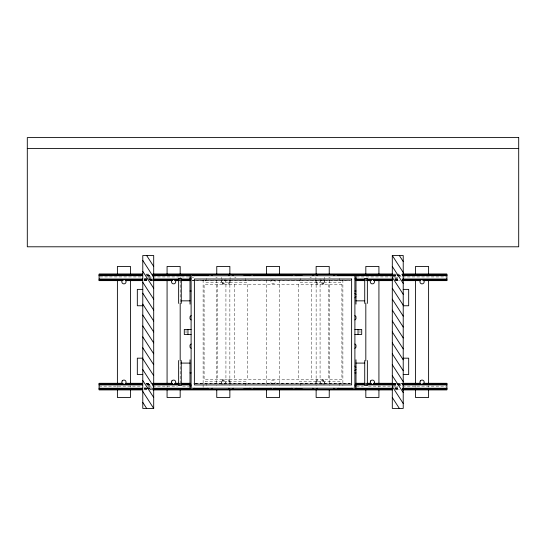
<?xml version="1.0" encoding="UTF-8"?>
<svg xmlns="http://www.w3.org/2000/svg" width="546" height="546" viewBox="0 0 546 546"><rect width="100%" height="100%" fill="white"/><g stroke="black" fill="none" stroke-linecap="round" stroke-linejoin="round"><path stroke-width="0.41" stroke-dasharray="2.73 2.05" d="M206.634 278.46L205.18 282.282L246.676 282.282L245.222 278.46M245.222 385.476L246.676 381.654L205.18 381.654L206.634 385.476M300.778 278.46L299.324 282.282L340.82 282.282L339.366 278.46M339.366 385.476L340.82 381.654L299.324 381.654L300.778 385.476M222.638 279.661L221.546 280.453L221.13 281.736L221.546 283.019L222.638 283.811L223.99 283.811L225.082 283.019L225.498 281.736L225.082 280.453L223.99 279.661M272.324 279.661L271.232 280.453L270.816 281.736L271.232 283.019L272.324 283.811L273.676 283.811L274.768 283.019L275.184 281.736L274.768 280.453L273.676 279.661M322.01 279.661L320.918 280.453L320.502 281.736L320.918 283.019L322.01 283.811L323.362 283.811L324.454 283.019L324.87 281.736L324.454 280.453L323.362 279.661M223.99 384.275L225.082 383.483L225.498 382.2L225.082 380.917L223.99 380.125L222.638 380.125L221.546 380.917L221.13 382.2L221.546 383.483L222.638 384.275M273.676 384.275L274.768 383.483L275.184 382.2L274.768 380.917L273.676 380.125L272.324 380.125L271.232 380.917L270.816 382.2L271.232 383.483L272.324 384.275M323.362 384.275L324.454 383.483L324.87 382.2L324.454 380.917L323.362 380.125L322.01 380.125L320.918 380.917L320.502 382.2L320.918 383.483L322.01 384.275M234.698 277.771L235.995 277.334M328.842 277.771L330.139 277.334M145.987 274.106L150.246 274.106M393.195 274.106L395.754 274.106M396.608 274.106L401.72 274.106M145.987 274.263L150.246 274.263M393.195 274.263L395.754 274.263M396.608 274.263L401.72 274.263M146.84 275.293L151.099 275.293M393.195 275.293L396.608 275.293M397.461 275.293L401.72 275.293M146.84 275.539L151.099 275.539M393.195 275.539L396.608 275.539M397.461 275.539L401.72 275.539M146.84 275.621L151.099 275.621M393.195 275.621L396.608 275.621M397.461 275.621L401.72 275.621M146.84 275.716L151.099 275.716M393.195 275.716L396.608 275.716M397.461 275.716L401.72 275.716M147.686 276.167L151.099 276.167M393.195 276.167L397.461 276.167M398.314 276.167L401.72 276.167M99.952 276.931L141.721 276.931M147.686 276.931L151.952 276.931M152.805 276.931L189.462 276.931M356.538 276.931L391.489 276.931M392.342 276.931L397.461 276.931M402.573 276.931L446.048 276.931M148.539 277.805L151.952 277.805M192.015 277.805L193.721 277.805M394.901 277.805L398.314 277.805M144.28 278.569L147.686 278.569M148.539 278.569L151.952 278.569M394.901 278.569L398.314 278.569M144.28 279.02L147.686 279.02M148.539 279.02L151.952 279.02M394.901 279.02L398.314 279.02M144.28 279.115L147.686 279.115M148.539 279.115L151.952 279.115M394.901 279.115L398.314 279.115M144.28 279.197L148.539 279.197M149.392 279.197L151.952 279.197M394.901 279.197L399.16 279.197M144.28 279.443L148.539 279.443M149.392 279.443L151.952 279.443M394.901 279.443L399.16 279.443M144.28 280.098L146.84 280.098M150.246 280.098L151.952 280.098M193.721 280.098L350.573 280.098M394.901 280.098L400.013 280.098M144.28 280.473L146.84 280.473M150.246 280.473L151.952 280.473M192.015 280.473L350.573 280.473M394.901 280.473L400.013 280.473M144.28 280.63L149.392 280.63M150.246 280.63L151.952 280.63M192.015 280.63L194.574 280.63M195.427 280.63L350.573 280.63M395.754 280.63L400.013 280.63M145.987 383.306L150.246 383.306M195.427 383.306L350.573 383.306M393.195 383.306L395.754 383.306M396.608 383.306L401.72 383.306M145.987 383.463L150.246 383.463M195.427 383.463L350.573 383.463M393.195 383.463L395.754 383.463M396.608 383.463L401.72 383.463M145.987 383.838L151.099 383.838M193.721 383.838L350.573 383.838M393.195 383.838L395.754 383.838M399.16 383.838L401.72 383.838M146.84 384.493L151.099 384.493M393.195 384.493L396.608 384.493M397.461 384.493L401.72 384.493M146.84 384.739L151.099 384.739M393.195 384.739L396.608 384.739M397.461 384.739L401.72 384.739M146.84 384.821L151.099 384.821M393.195 384.821L396.608 384.821M397.461 384.821L401.72 384.821M146.84 384.916L151.099 384.916M393.195 384.916L396.608 384.916M397.461 384.916L401.72 384.916M147.686 385.367L151.099 385.367M393.195 385.367L397.461 385.367M398.314 385.367L401.72 385.367M99.099 386.131L141.721 386.131M147.686 386.131L151.952 386.131M152.805 386.131L177.525 386.131M182.637 386.131L189.462 386.131M356.538 386.131L363.363 386.131M368.475 386.131L391.489 386.131M392.342 386.131L397.461 386.131M402.573 386.131L446.048 386.131M148.539 387.005L151.952 387.005M394.901 387.005L398.314 387.005M144.28 387.769L145.987 387.769M146.84 387.769L151.952 387.769M394.901 387.769L398.314 387.769M144.28 388.22L145.987 388.22M146.84 388.22L151.952 388.22M394.901 388.22L398.314 388.22M144.28 388.315L145.987 388.315M146.84 388.315L151.952 388.315M394.901 388.315L398.314 388.315M144.28 388.397L146.84 388.397M147.686 388.397L151.952 388.397M394.901 388.397L399.16 388.397M144.28 388.643L146.84 388.643M147.686 388.643L151.952 388.643M394.901 388.643L399.16 388.643M144.28 389.673L146.84 389.673M150.246 389.673L151.952 389.673M394.901 389.673L400.013 389.673M144.28 389.83L147.686 389.83M148.539 389.83L151.952 389.83M395.754 389.83L400.013 389.83M310.005 277.334L311.302 277.771M215.861 277.334L217.158 277.771M428.61 385.578L428.61 387.278M415.506 385.578L415.506 387.278M378.924 385.578L378.924 387.278M359.971 330.296L359.971 333.64M342.888 279.989L342.888 385.647M329.238 280.064L329.238 385.578M328.808 284.466L328.808 379.47M324.228 277.279L324.228 278.829M324.228 279.518L324.228 282.282M324.228 381.654L324.228 384.418M323.348 282.282L323.348 284.466M323.348 379.47L323.348 381.654M322.44 282.282L322.44 284.466M322.44 379.47L322.44 381.654M320.072 278.835L320.072 282.282M320.072 284.466L320.072 379.47M320.072 381.654L320.072 385.101M317.704 282.282L317.704 284.466M317.704 379.47L317.704 381.654M316.796 282.282L316.796 284.466M316.796 379.47L316.796 381.654M316.134 280.064L316.134 385.578M315.916 277.279L315.916 278.829M315.916 279.518L315.916 282.282M315.916 381.654L315.916 384.418M311.336 284.466L311.336 379.47M298.232 284.466L298.232 379.47M279.552 280.064L279.552 385.578M266.448 280.064L266.448 385.578M247.768 284.466L247.768 379.47M234.664 284.466L234.664 379.47M230.084 277.279L230.084 278.829M230.084 279.518L230.084 282.282M230.084 381.654L230.084 384.418M229.866 280.064L229.866 385.578M229.204 282.282L229.204 284.466M229.204 379.47L229.204 381.654M228.296 282.282L228.296 284.466M228.296 379.47L228.296 381.654M225.928 278.835L225.928 282.282M225.928 284.466L225.928 379.47M225.928 381.654L225.928 385.101M223.56 282.282L223.56 284.466M223.56 379.47L223.56 381.654M222.652 282.282L222.652 284.466M222.652 379.47L222.652 381.654M221.772 277.279L221.772 278.829M221.772 279.518L221.772 282.282M221.772 381.654L221.772 384.418M217.192 284.466L217.192 379.47M216.762 280.064L216.762 385.578M203.112 279.989L203.112 383.947M203.112 384.8L203.112 387.353M186.029 330.296L186.029 333.64M180.18 276.658L180.18 279.211M180.18 280.064L180.18 302.184M180.18 361.752L180.18 385.578M167.076 385.578L167.076 387.278M130.494 385.578L130.494 387.278M117.39 385.578L117.39 387.278M341.912 284.466L204.088 284.466L204.088 379.47L341.912 379.47L341.912 284.466"/><path stroke-width="0.82" d="M207.753 275.73L208.845 274.638M228.774 275.73L229.866 274.638M191.1 315.588L190.008 316.68L190.008 318.864L191.1 319.956M249.795 275.73L250.887 274.638L253.071 274.638L254.163 275.73M191.1 343.98L190.008 345.072L190.008 347.256L191.1 348.348M270.816 275.73L271.908 274.638L274.092 274.638L275.184 275.73M291.837 275.73L292.929 274.638L295.113 274.638L296.205 275.73M191.1 384.93L190.008 386.022L191.1 386.022M194.376 388.206L193.284 389.298L190.008 389.298L190.008 359.814M312.858 275.73L313.95 274.638M211.029 389.298L212.121 388.206M333.879 275.73L334.971 274.638M232.05 389.298L233.142 388.206M351.624 275.73L352.716 274.638L355.992 274.638L355.992 304.122M354.9 279.006L355.992 277.914M254.163 388.206L253.071 389.298L250.887 389.298L249.795 388.206M354.9 297.843L355.992 296.751M275.184 388.206L274.092 389.298L271.908 389.298L270.816 388.206M354.9 319.956L355.992 318.864L355.992 316.68L354.9 315.588M296.205 388.206L295.113 389.298L292.929 389.298L291.837 388.206M354.9 348.348L355.992 347.256L355.992 345.072L354.9 343.98M316.134 389.298L317.226 388.206M354.9 370.461L355.992 369.369M337.155 389.298L338.247 388.206M27.3 148.512L518.7 148.512M392.301 255.528L403.221 255.528L403.221 408.408L392.301 408.408L392.301 255.528L403.221 272.454M142.574 274.106L99.099 274.106L99.099 280.624L122.966 280.63M152.805 274.106L392.342 274.106M402.573 274.106L446.901 274.106L446.901 280.624L423.034 280.63M99.099 274.263L142.574 274.263M152.805 274.263L392.342 274.263M402.573 274.263L446.901 274.263M208.087 274.638L243.769 274.638M302.231 274.638L337.913 274.638M99.099 275.293L142.574 275.293M152.805 275.293L190.315 275.293M192.868 275.293L208.21 275.293M244.014 275.293L250.839 275.293M253.392 275.293L272.147 275.293M273.853 275.293L292.608 275.293M295.161 275.293L301.986 275.293M337.79 275.293L353.132 275.293M355.685 275.293L392.342 275.293M402.573 275.293L446.901 275.293M99.099 275.716L142.574 275.716M152.805 275.716L190.315 275.716M355.685 275.716L392.342 275.716M402.573 275.716L446.901 275.716M99.099 279.02L142.574 279.02M152.805 279.02L179.231 279.02M180.938 279.02L190.315 279.02M355.685 279.02L365.062 279.02M366.769 279.02L392.342 279.02M402.573 279.02L446.901 279.02M99.099 279.443L142.574 279.443M152.805 279.443L179.231 279.443M180.938 279.443L190.315 279.443M355.685 279.443L365.062 279.443M366.769 279.443L392.342 279.443M402.573 279.443L446.901 279.443M99.099 280.473L122.966 280.473M125.525 280.473L142.574 280.473M152.805 280.473L172.413 280.473M174.966 280.473L179.231 280.473M180.938 280.473L190.315 280.473M355.685 280.473L365.062 280.473M366.769 280.473L371.034 280.473M373.587 280.473L392.342 280.473M402.573 280.473L420.475 280.473M423.034 280.473L446.901 280.473M125.525 280.63L142.574 280.63M152.805 280.63L172.413 280.63M174.966 280.63L179.231 280.63M180.938 280.63L190.315 280.63M355.685 280.63L365.062 280.63M366.769 280.63L371.034 280.63M373.587 280.63L392.342 280.63M402.573 280.63L420.475 280.63M142.779 289.38L137.319 289.38L137.319 305.76L142.779 305.76M403.221 289.38L408.681 289.38L408.681 305.76L403.221 305.76M190.008 291.018L191.1 291.018M354.9 291.018L355.992 291.018M181.272 300.846L190.008 300.846M355.992 300.846L364.728 300.846M191.1 329.456L184.295 329.456L184.295 334.48L191.1 334.48M354.9 329.456L361.705 329.456L361.705 334.48L354.9 334.48M142.779 358.176L137.319 358.176L137.319 374.556L142.779 374.556M403.221 358.176L408.681 358.176L408.681 374.556L403.221 374.556M181.272 363.09L190.008 363.09M355.992 363.09L364.728 363.09M190.008 372.918L191.1 372.918M354.9 372.918L355.992 372.918M122.966 383.306L99.099 383.306L99.099 389.824L142.574 389.83M125.525 383.306L142.574 383.306M152.805 383.306L172.413 383.306M174.966 383.306L179.231 383.306M180.938 383.306L190.315 383.306M355.685 383.306L365.062 383.306M366.769 383.306L371.034 383.306M373.587 383.306L392.342 383.306M402.573 383.306L420.475 383.306M423.034 383.306L446.901 383.306L446.901 389.824L402.573 389.83M99.099 383.463L122.966 383.463M125.525 383.463L142.574 383.463M152.805 383.463L172.413 383.463M174.966 383.463L179.231 383.463M180.938 383.463L190.315 383.463M355.685 383.463L365.062 383.463M366.769 383.463L371.034 383.463M373.587 383.463L392.342 383.463M402.573 383.463L420.475 383.463M423.034 383.463L446.901 383.463M99.099 384.493L142.574 384.493M152.805 384.493L179.231 384.493M180.938 384.493L190.315 384.493M355.685 384.493L365.062 384.493M366.769 384.493L392.342 384.493M402.573 384.493L446.901 384.493M99.099 384.916L142.574 384.916M152.805 384.916L179.231 384.916M180.938 384.916L190.315 384.916M355.685 384.916L365.062 384.916M366.769 384.916L392.342 384.916M402.573 384.916L446.901 384.916M354.9 386.022L355.992 386.022L354.9 384.93M99.099 388.22L142.574 388.22M152.805 388.22L190.315 388.22M355.685 388.22L392.342 388.22M402.573 388.22L446.901 388.22M99.099 388.643L142.574 388.643M152.805 388.643L190.315 388.643M193.721 388.643L208.21 388.643M244.014 388.643L250.839 388.643M253.392 388.643L271.294 388.643M273.853 388.643L292.608 388.643M295.161 388.643L301.986 388.643M337.79 388.643L352.279 388.643M355.685 388.643L392.342 388.643M402.573 388.643L446.901 388.643M208.087 389.298L243.769 389.298M302.231 389.298L337.913 389.298M99.099 389.673L142.574 389.673M152.805 389.673L392.342 389.673M402.573 389.673L446.901 389.673M152.805 389.83L392.342 389.83M153.699 408.408L142.779 408.408L142.779 255.528L153.699 255.528L153.699 408.408L142.779 391.482M337.155 274.638L338.247 275.73M354.9 293.475L355.992 294.567M316.134 274.638L317.226 275.73M354.9 366.093L355.992 367.185M351.624 388.206L352.716 389.298L355.992 389.298L355.992 359.814M232.05 274.638L233.142 275.73M333.879 388.206L334.971 389.298M211.029 274.638L212.121 275.73M312.858 388.206L313.95 389.298M194.376 275.73L193.284 274.638L190.008 274.638L190.008 304.122M190.008 277.914L191.1 279.006M228.774 388.206L229.866 389.298M207.753 388.206L208.845 389.298M399.344 255.528L403.221 261.534M392.301 266.448L403.221 283.374M392.301 277.368L403.221 294.294M392.301 288.288L403.221 305.214M392.301 299.208L403.221 316.134M392.301 310.128L403.221 327.054M392.301 321.048L403.221 337.974M392.301 331.968L403.221 348.894M392.301 342.888L403.221 359.814M392.301 353.808L403.221 370.734M392.301 364.728L403.221 381.654M392.301 375.648L403.221 392.574M392.301 386.568L403.221 403.494M392.301 397.488L399.344 408.408M146.656 255.528L153.699 266.448M142.779 260.442L153.699 277.368M142.779 271.362L153.699 288.288M142.779 282.282L153.699 299.208M142.779 293.202L153.699 310.128M142.779 304.122L153.699 321.048M142.779 315.042L153.699 331.968M142.779 325.962L153.699 342.888M142.779 336.882L153.699 353.808M142.779 347.802L153.699 364.728M142.779 358.722L153.699 375.648M142.779 369.642L153.699 386.568M142.779 380.562L153.699 397.488M142.779 402.402L146.656 408.408M428.61 274.106L428.61 266.448L415.506 266.448L415.506 274.106M428.61 280.064L428.61 383.872M428.61 389.83L428.61 397.488L415.506 397.488L415.506 389.83M415.506 280.064L415.506 383.872M378.924 274.106L378.924 266.448L365.82 266.448L365.82 274.106M378.924 280.064L378.924 383.872M378.924 389.83L378.924 397.488L365.82 397.488L365.82 389.83M367.356 303.399L367.356 278.637L364.728 278.637L364.728 303.399M367.356 360.537L367.356 385.299L364.728 385.299L364.728 360.537M365.82 303.037L365.82 360.899M358.046 329.456L358.046 334.48M329.238 274.106L329.238 266.448L316.134 266.448L316.134 274.106M329.238 389.83L329.238 397.488L316.134 397.488L316.134 389.83M279.552 274.106L279.552 266.448L266.448 266.448L266.448 274.106M279.552 389.83L279.552 397.488L266.448 397.488L266.448 389.83M229.866 274.106L229.866 266.448L216.762 266.448L216.762 274.106M229.866 389.83L229.866 397.488L216.762 397.488L216.762 389.83M187.954 329.456L187.954 334.48M181.272 303.399L181.272 278.637L178.644 278.637L178.644 303.399M181.272 360.537L181.272 385.299L178.644 385.299L178.644 360.537M180.18 274.106L180.18 266.448L167.076 266.448L167.076 274.106M180.18 303.037L180.18 360.899M180.18 389.83L180.18 397.488L167.076 397.488L167.076 389.83M167.076 280.064L167.076 383.872M130.494 274.106L130.494 266.448L117.39 266.448L117.39 274.106M130.494 280.064L130.494 383.872M130.494 389.83L130.494 397.488L117.39 397.488L117.39 389.83M117.39 280.064L117.39 383.872M122.174 280.453L121.758 281.736L122.174 283.019L123.266 283.811L124.618 283.811L125.71 283.019L126.126 281.736L125.71 280.453L124.618 279.661L123.266 279.661L122.174 280.453M122.174 380.917L121.758 382.2L122.174 383.483L123.266 384.275L124.618 384.275L125.71 383.483L126.126 382.2L125.71 380.917L124.618 380.125L123.266 380.125L122.174 380.917M171.86 280.453L171.444 281.736L171.86 283.019L172.952 283.811L174.304 283.811L175.396 283.019L175.812 281.736L175.396 280.453L174.304 279.661L172.952 279.661L171.86 280.453M171.86 380.917L171.444 382.2L171.86 383.483L172.952 384.275L174.304 384.275L175.396 383.483L175.812 382.2L175.396 380.917L174.304 380.125L172.952 380.125L171.86 380.917M370.604 280.453L370.188 281.736L370.604 283.019L371.696 283.811L373.048 283.811L374.14 283.019L374.556 281.736L374.14 280.453L373.048 279.661L371.696 279.661L370.604 280.453M370.604 380.917L370.188 382.2L370.604 383.483L371.696 384.275L373.048 384.275L374.14 383.483L374.556 382.2L374.14 380.917L373.048 380.125L371.696 380.125L370.604 380.917M420.29 280.453L419.874 281.736L420.29 283.019L421.382 283.811L422.734 283.811L423.826 283.019L424.242 281.736L423.826 280.453L422.734 279.661L421.382 279.661L420.29 280.453M420.29 380.917L419.874 382.2L420.29 383.483L421.382 384.275L422.734 384.275L423.826 383.483L424.242 382.2L423.826 380.917L422.734 380.125L421.382 380.125L420.29 380.917M518.7 137.592L27.3 137.592L27.3 246.792L518.7 246.792L518.7 137.592M354.9 275.73L191.1 275.73L191.1 388.206L354.9 388.206L354.9 275.73M351.624 279.006L194.376 279.006L194.376 384.93L351.624 384.93L351.624 279.006"/></g></svg>
